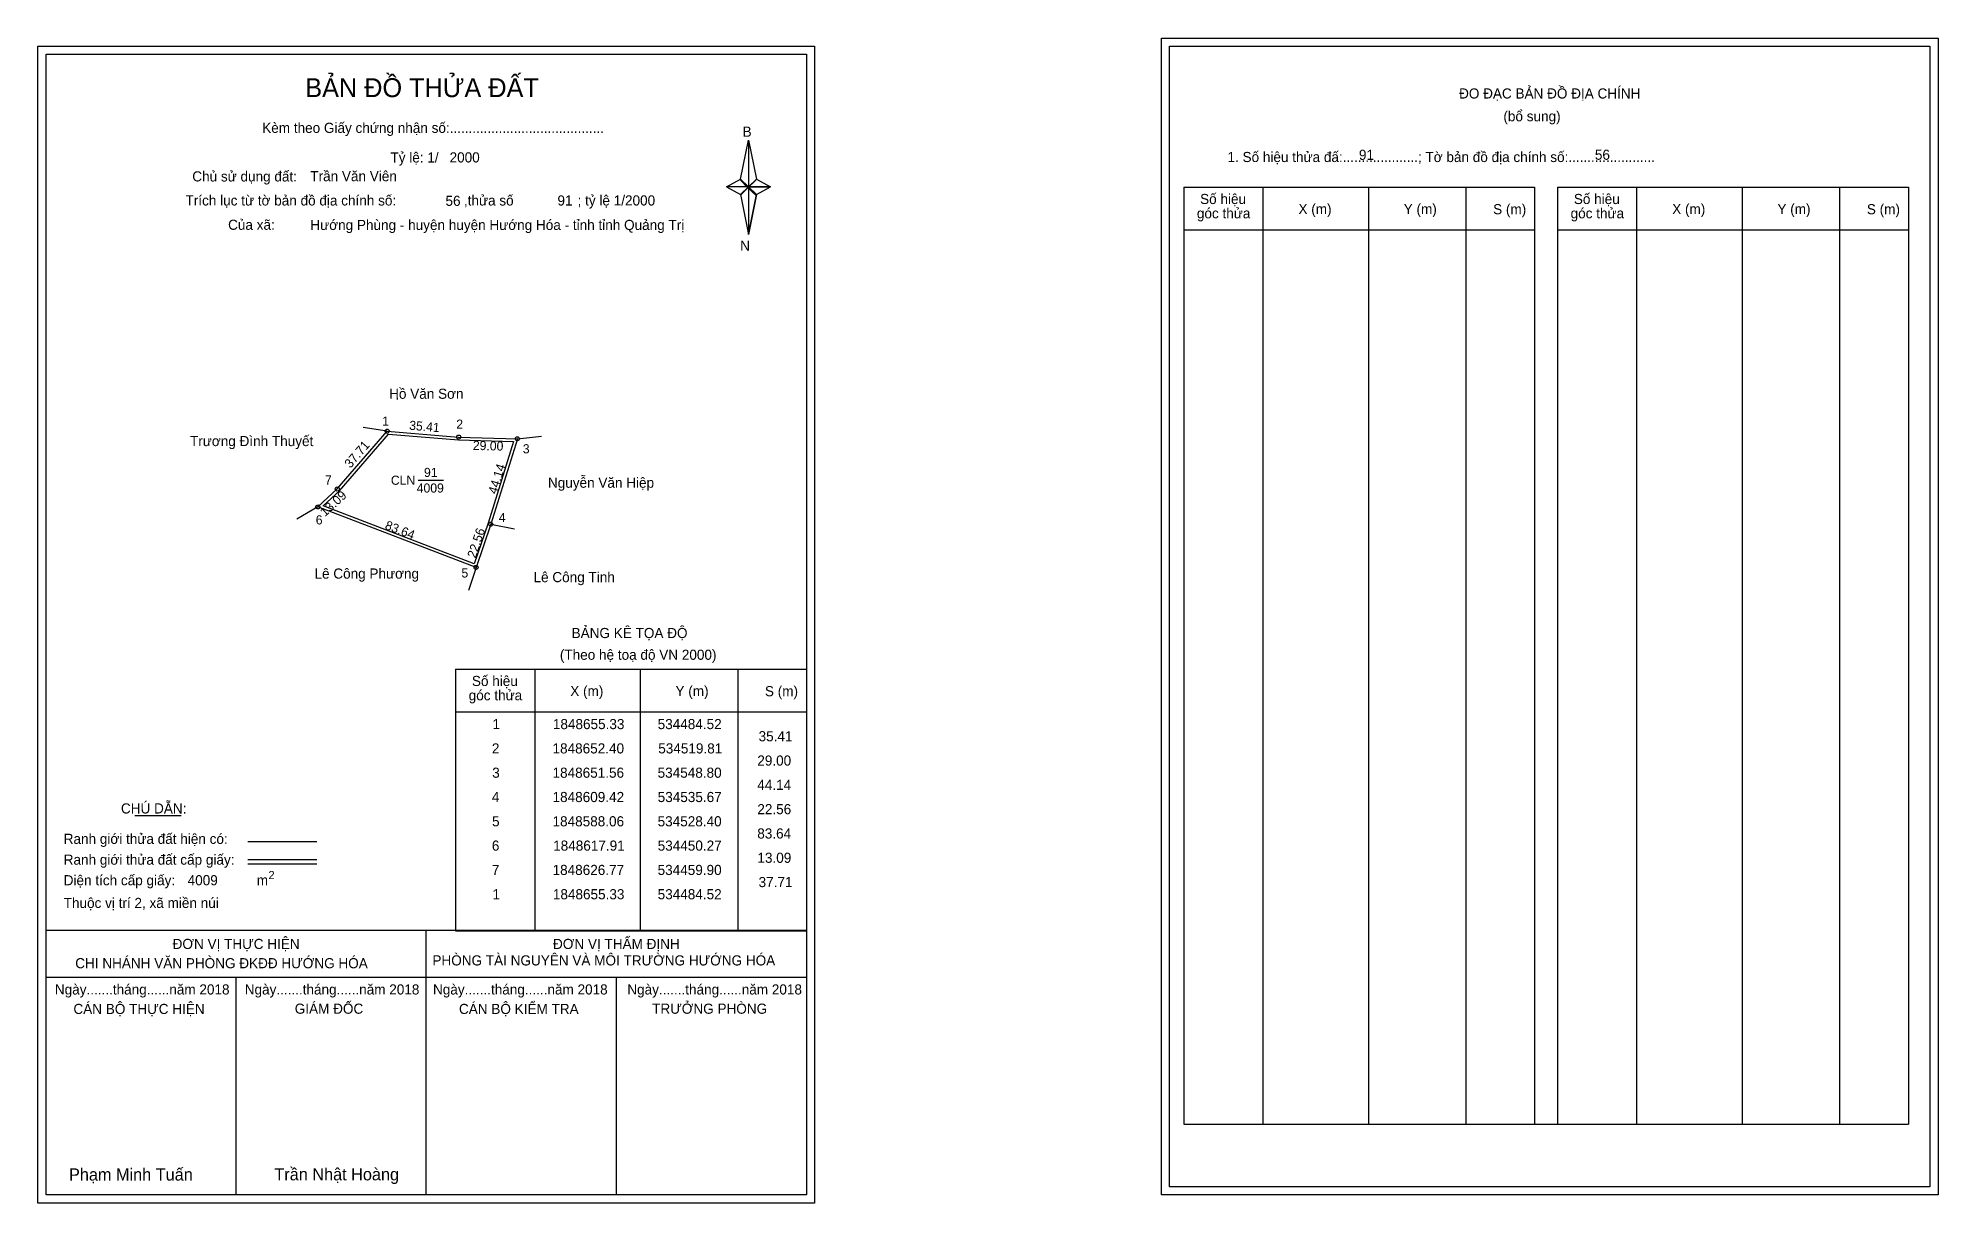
# Model space of a CAD drawing. Extents: x 534312 to 535250, y 1848274 to 1848849.
import ezdxf

# ---------------------------------------------------------------- set-up
doc = ezdxf.new("R2010")
doc.units = 0
for name, color, linetype in [('Level 1', 7, 'Continuous'), ('Level 10', 7, 'Continuous'), ('Level 11', 7, 'Continuous'), ('Level 13', 7, 'Continuous'), ('Level 27', 7, 'Continuous'), ('Level 3', 7, 'Continuous'), ('Level 36', 7, 'Continuous'), ('Level 49', 7, 'Continuous'), ('Level 53', 7, 'Continuous'), ('Level 55', 7, 'Continuous'), ('Level 6', 7, 'Continuous'), ('Level 60', 7, 'Continuous'), ('Level 63', 7, 'Continuous'), ('Level 9', 7, 'Continuous')]:
    doc.layers.add(name, color=color, linetype=linetype)

msp = doc.modelspace()

# ---------------------------------------------------------------- linework, layer by layer
at = {"layer": 'Level 1'}
for p, q in [((534870.77, 1848845.42), (534870.77, 1848845.42)), ((534316.13, 1848841.42), (534316.13, 1848841.42)), ((534658.97, 1848779.66), (534662.91, 1848798.94)), ((534662.91, 1848798.94), (534662.91, 1848775.89)), ((534662.91, 1848798.94), (534666.84, 1848779.66)), ((534652.08, 1848775.89), (534658.97, 1848779.66)), ((534658.97, 1848779.66), (534662.91, 1848775.89)), ((534662.61, 1848775.45), (534658.97, 1848779.22)), ((534666.55, 1848779.22), (534662.61, 1848775.45)), ((534662.61, 1848775.45), (534666.55, 1848779.22)), ((534666.84, 1848779.66), (534662.91, 1848775.89)), ((534662.91, 1848775.89), (534658.97, 1848772.21)), ((534662.61, 1848775.45), (534658.97, 1848771.77)), ((534658.97, 1848771.77), (534662.61, 1848775.45)), ((534658.97, 1848772.21), (534662.91, 1848752.49)), ((534666.55, 1848771.77), (534662.61, 1848775.45)), ((534662.91, 1848775.89), (534662.91, 1848752.49)), ((534662.91, 1848775.89), (534673.73, 1848775.89)), ((534662.91, 1848775.89), (534666.84, 1848772.21)), ((534666.84, 1848772.21), (534662.91, 1848752.49)), ((534666.84, 1848772.21), (534673.73, 1848775.89)), ((534877.84, 1848775.71), (535051.04, 1848775.71)), ((534917.02, 1848313.18), (534917.02, 1848775.71)), ((534969.16, 1848313.18), (534969.16, 1848775.71)), ((535017.11, 1848775.71), (535017.11, 1848313.18)), ((535051.04, 1848775.71), (535051.04, 1848313.18)), ((535062.35, 1848775.71), (535235.56, 1848775.71)), ((535101.53, 1848313.18), (535101.53, 1848775.71)), ((535153.68, 1848313.18), (535153.68, 1848775.71)), ((535201.62, 1848775.71), (535201.62, 1848313.18)), ((535235.56, 1848775.71), (535235.56, 1848313.18)), ((534877.84, 1848754.66), (535051.04, 1848754.66)), ((535062.35, 1848754.66), (535235.56, 1848754.66)), ((534518.32, 1848537.77), (534691.52, 1848537.77)), ((534557.5, 1848408.72), (534557.5, 1848537.77)), ((534609.64, 1848408.72), (534609.64, 1848537.77)), ((534657.58, 1848537.77), (534657.58, 1848408.72)), ((534518.32, 1848516.71), (534691.52, 1848516.71)), ((534359.96, 1848465.55), (534382.77, 1848465.55)), ((534415.69, 1848452.74), (534449.72, 1848452.74)), ((534415.69, 1848443.85), (534449.72, 1848443.85)), ((534415.69, 1848441.66), (534449.72, 1848441.66)), ((534529.78, 1848408.72), (534316.12, 1848408.72)), ((534691.52, 1848408.72), (534481.84, 1848408.72)), ((534503.82, 1848278.27), (534503.82, 1848408.72)), ((534518.32, 1848408.71), (534691.52, 1848408.71)), ((534691.52, 1848385.62), (534316.12, 1848385.62)), ((534409.97, 1848278.27), (534409.97, 1848385.62)), ((534597.67, 1848278.27), (534597.67, 1848385.62)), ((534877.84, 1848313.18), (535235.56, 1848313.18)), ((535246.17, 1848282.27), (535246.17, 1848282.27)), ((534691.52, 1848278.27), (534691.52, 1848278.27))]:
    msp.add_line(p, q, dxfattribs=at)
for points in [[(534658.97, 1848779.66), (534662.91, 1848798.94), (534662.91, 1848775.89)], [(534662.91, 1848775.89), (534666.84, 1848779.66), (534673.73, 1848775.89)], [(534652.08, 1848775.89), (534658.97, 1848772.21), (534662.91, 1848775.89)], [(534662.91, 1848775.89), (534662.91, 1848752.49), (534666.84, 1848772.21)]]:
    msp.add_lwpolyline(points, close=True, dxfattribs=at)
at = {"layer": 'Level 10'}
msp.add_line((534528.4, 1848588.06), (534450.27, 1848617.91), dxfattribs=at)
for points in [[(534548.8, 1848651.56), (534535.67, 1848609.42), (534528.4, 1848588.06), (534450.27, 1848617.91), (534459.9, 1848626.77), (534484.52, 1848655.33), (534519.81, 1848652.4)], [(534546.91, 1848650.21), (534534.34, 1848609.85), (534527.54, 1848589.89), (534452.88, 1848618.41), (534460.91, 1848625.79), (534485.11, 1848653.88), (534519.73, 1848651)]]:
    msp.add_lwpolyline(points, close=True, dxfattribs=at)
at = {"layer": 'Level 11'}
for centre in [(534484.52, 1848655.33), (534519.81, 1848652.4), (534548.8, 1848651.56), (534548.8, 1848651.56), (534459.9, 1848626.77), (534450.27, 1848617.91), (534535.67, 1848609.42), (534528.4, 1848588.06)]:
    msp.add_circle(centre, 1, dxfattribs=at)
at = {"layer": 'Level 27'}
for p, q in [((534484.52, 1848655.33), (534472.67, 1848657.21)), ((534548.8, 1848651.56), (534560.74, 1848652.8)), ((534450.27, 1848617.91), (534439.91, 1848611.85)), ((534535.67, 1848609.42), (534547.45, 1848607.11)), ((534528.4, 1848588.06), (534524.7, 1848576.64))]:
    msp.add_line(p, q, dxfattribs=at)
at = {"layer": 'Level 3'}
for p, q in [((534877.84, 1848775.71), (534877.84, 1848313.18)), ((535062.35, 1848775.71), (535062.35, 1848313.18)), ((534518.32, 1848537.77), (534518.32, 1848408.72))]:
    msp.add_line(p, q, dxfattribs=at)
at = {"layer": 'Level 63'}
for points in [[(534312.12, 1848845.42), (534695.52, 1848845.42), (534695.52, 1848274.27), (534312.12, 1848274.27)], [(534866.78, 1848849.42), (535250.18, 1848849.42), (535250.18, 1848278.27), (534866.78, 1848278.27)], [(534870.78, 1848845.42), (535246.18, 1848845.42), (535246.18, 1848282.27), (534870.78, 1848282.27)], [(534316.12, 1848841.42), (534691.52, 1848841.42), (534691.52, 1848278.27), (534316.12, 1848278.27)]]:
    msp.add_lwpolyline(points, close=True, dxfattribs=at)
at = {"layer": 'Level 9'}
msp.add_line((534499.83, 1848631.1), (534512.35, 1848631.1), dxfattribs=at)

# ---------------------------------------------------------------- texts
at = {"layer": 'Level 1'}
for s, height, p in [('BẢN ĐỒ THỬA ĐẤT', 9.3313, (534444.06, 1848820.23)), ('ĐO ĐẠC BẢN ĐỒ ĐỊA CHÍNH', 5, (535013.73, 1848819.54)), ('(bổ sung)', 5, (535035.61, 1848808.3)), ('Kèm theo Giấy chứng nhận số:.........................................', 5, (534422.82, 1848802.57)), ('B', 5, (534659.99, 1848800.69)), ('1. Số hiệu thửa đấ:....................; Tờ bản đồ địa chính số:.......................', 5, (534899.39, 1848788.18)), ('Chủ sử dụng đất:', 5, (534388.3, 1848778.59)), ('Trích lục từ tờ bản đồ địa chính số:                  ,thửa số                 ; tỷ lệ 1/2000', 5, (534384.96, 1848766.73)), ('Số hiệu', 5, (534885.87, 1848767.45)), ('X (m)', 5, (534934.43, 1848762.5)), ('Y (m)', 5, (534986.39, 1848762.5)), ('S (m)', 5, (535030.54, 1848762.4)), ('Số hiệu', 5, (535070.39, 1848767.45)), ('X (m)', 5, (535118.95, 1848762.5)), ('Y (m)', 5, (535170.9, 1848762.5)), ('S (m)', 5, (535215.06, 1848762.4)), ('Của xã:', 5, (534405.98, 1848754.73)), ('góc thửa', 5, (534884.28, 1848760.39)), ('góc thửa', 5, (535068.8, 1848760.39)), ('N', 5, (534658.79, 1848744.35)), ('BẢNG KÊ TỌA ĐỘ', 5, (534575.58, 1848553.17)), ('(Theo hệ toạ độ VN 2000)', 5, (534569.78, 1848542.45)), ('Số hiệu', 5, (534526.35, 1848529.5)), ('góc thửa', 5, (534524.76, 1848522.44)), ('X (m)', 5, (534574.91, 1848524.55)), ('Y (m)', 5, (534626.86, 1848524.55)), ('S (m)', 5, (534671.02, 1848524.45)), ('CHÚ DẪN:', 5, (534353.08, 1848466.56)), ('Ranh giới thửa đất hiện có:', 5, (534324.82, 1848451.56)), ('Ranh giới thửa đất cấp giấy:', 5, (534324.82, 1848441.28)), ('Diện tích cấp giấy:', 5, (534324.82, 1848431.12)), ('m', 5, (534420.13, 1848431.16)), ('2', 4, (534425.93, 1848434.18)), ('Thuộc vị trí 2, xã miền núi', 5, (534324.82, 1848419.92)), ('ĐƠN VỊ THỰC HIỆN', 5, (534378.59, 1848399.68)), ('ĐƠN VỊ THẨM ĐỊNH', 5, (534566.4, 1848399.68)), ('CHI NHÁNH VĂN PHÒNG ĐKĐĐ HƯỚNG HÓA', 5, (534330.51, 1848390.16)), ('PHÒNG TÀI NGUYÊN VÀ MÔI TRƯỜNG HƯỚNG HÓA', 5, (534506.85, 1848391.54)), ('Ngày.......tháng......năm 2018', 5, (534320.46, 1848377.21)), ('Ngày.......tháng......năm 2018', 5, (534414.2, 1848377.21)), ('Ngày.......tháng......năm 2018', 5, (534507.15, 1848377.21)), ('Ngày.......tháng......năm 2018', 5, (534603.07, 1848377.21)), ('CÁN BỘ THỰC HIỆN', 5, (534329.62, 1848367.58)), ('GIÁM ĐỐC', 5, (534438.89, 1848367.7)), ('CÁN BỘ KIỂM TRA', 5, (534519.97, 1848367.58)), ('TRƯỞNG PHÒNG', 5, (534615.35, 1848367.7)), ('Phạm Minh Tuấn', 6, (534327.44, 1848285.35)), ('Trần Nhật Hoàng', 6, (534428.83, 1848285.45))]:
    msp.add_text(s, height=height, dxfattribs=at).set_placement(p)
at = {"layer": 'Level 11'}
msp.add_text('Tỷ lệ: 1/', height=5, dxfattribs=at).set_placement((534486.14, 1848787.95))
at = {"layer": 'Level 13'}
for s, p in [('91', (534502.7, 1848632.7)), ('CLN', (534486.35, 1848628.85)), ('4009', (534499.11, 1848625))]:
    msp.add_text(s, height=4.5, dxfattribs=at).set_placement(p)
at = {"layer": 'Level 36'}
msp.add_text('.', height=6, dxfattribs=at).set_placement((534488.44, 1848670.8))
at = {"layer": 'Level 49'}
for s, rotation, p in [('35.41', 355.25383, (534495.25, 1848656.04)), ('37.71', 49.23719, (534466.38, 1848636.74)), ('29.00', 358.34029, (534526.77, 1848646.1)), ('44.14', 72.69399, (534538.52, 1848623.93)), ('13.09', 42.61534, (534453.82, 1848612.88)), ('83.64', 339.09037, (534483.03, 1848607.11)), ('22.56', 71.2037, (534528.15, 1848592.3))]:
    msp.add_text(s, height=4.5, rotation=rotation, dxfattribs=at).set_placement(p)
at = {"layer": 'Level 53'}
for s, p in [('1', (534536.51, 1848508.21)), ('1848655.33', (534566.33, 1848508.21)), ('534484.52', (534618.06, 1848508.21)), ('35.41', (534667.89, 1848502.21)), ('2', (534536.21, 1848496.21)), ('1848652.40', (534566.15, 1848496.21)), ('534519.81', (534618.36, 1848496.21)), ('29.00', (534667.25, 1848490.21)), ('3', (534536.37, 1848484.21)), ('1848651.56', (534566.16, 1848484.21)), ('534548.80', (534618.04, 1848484.21)), ('4', (534536.19, 1848472.21)), ('1848609.42', (534566.17, 1848472.21)), ('534535.67', (534618.07, 1848472.21)), ('44.14', (534667.24, 1848478.21)), ('22.56', (534667.27, 1848466.21)), ('5', (534536.3, 1848460.21)), ('1848588.06', (534566.16, 1848460.21)), ('534528.40', (534618.04, 1848460.21)), ('83.64', (534667.24, 1848454.21)), ('6', (534536.2, 1848448.21)), ('1848617.91', (534566.47, 1848448.21)), ('534450.27', (534618.07, 1848448.21)), ('7', (534536.22, 1848436.21)), ('1848626.77', (534566.18, 1848436.21)), ('534459.90', (534618.04, 1848436.21)), ('13.09', (534667.3, 1848442.21)), ('1', (534536.51, 1848424.21)), ('1848655.33', (534566.33, 1848424.21)), ('534484.52', (534618.06, 1848424.21)), ('37.71', (534667.89, 1848430.21))]:
    msp.add_text(s, height=5, dxfattribs=at).set_placement(p)
at = {"layer": 'Level 55'}
for s, height, p in [('1', 0.8, (534484.3, 1848655.33)), ('0', 0.22, (534484.44, 1848655.11)), ('0', 0.22, (534484.44, 1848655.11)), ('0', 0.22, (534484.44, 1848655.11)), ('0', 0.22, (534484.44, 1848655.11)), ('2', 0.8, (534519.54, 1848652.4)), ('0', 0.22, (534519.73, 1848652.18)), ('0', 0.22, (534519.73, 1848652.18)), ('3', 0.8, (534548.55, 1848651.56)), ('92', 0.22, (534548.64, 1848651.34)), ('0', 0.22, (534548.72, 1848651.34)), ('0', 0.22, (534548.72, 1848651.34)), ('7', 0.8, (534459.63, 1848626.77)), ('0', 0.22, (534459.82, 1848626.55)), ('0', 0.22, (534459.82, 1848626.55)), ('6', 0.8, (534450, 1848617.91)), ('104', 0.22, (534450.03, 1848617.69)), ('0', 0.22, (534450.19, 1848617.69)), ('0', 0.22, (534450.19, 1848617.69)), ('4', 0.8, (534535.39, 1848609.42)), ('105', 0.22, (534535.44, 1848609.2)), ('92', 0.22, (534535.51, 1848609.2)), ('5', 0.8, (534528.14, 1848588.06)), ('104', 0.22, (534528.16, 1848587.84)), ('105', 0.22, (534528.17, 1848587.84))]:
    msp.add_text(s, height=height, dxfattribs=at).set_placement(p)
at = {"layer": 'Level 6'}
for s, p in [('2000', (534515.33, 1848787.99)), ('91', (534964.29, 1848789.26)), ('56', (535080.78, 1848789.3)), ('Trần Văn Viên', (534446.57, 1848778.72)), ('56', (534513.31, 1848766.55)), ('91', (534568.58, 1848766.71)), ('Hướng Phùng - huyện huyện Hướng Hóa - tỉnh tỉnh Quảng Trị', (534446.6, 1848754.64)), ('4009', (534386.01, 1848431.13))]:
    msp.add_text(s, height=5, dxfattribs=at).set_placement(p)
at = {"layer": 'Level 60'}
for s, p in [('Hồ Văn Sơn', (534485.48, 1848671.3)), ('Trương Đình Thuyết', (534387.17, 1848647.94)), ('Nguyễn Văn Hiệp', (534563.89, 1848627.38)), ('Lê Công Phương', (534448.63, 1848582.52)), ('Lê Công Tinh', (534556.78, 1848580.77))]:
    msp.add_text(s, height=5, dxfattribs=at).set_placement(p)
at = {"layer": 'Level 9'}
for s, p in [('1', (534482.03, 1848658.04)), ('2', (534518.64, 1848656.54)), ('3', (534551.47, 1848644.36)), ('7', (534453.79, 1848628.97)), ('6', (534449.26, 1848609.28)), ('4', (534539.62, 1848610.45)), ('5', (534521.18, 1848583.05))]:
    msp.add_text(s, height=4.5, dxfattribs=at).set_placement(p)

doc.saveas('drawing.dxf')
